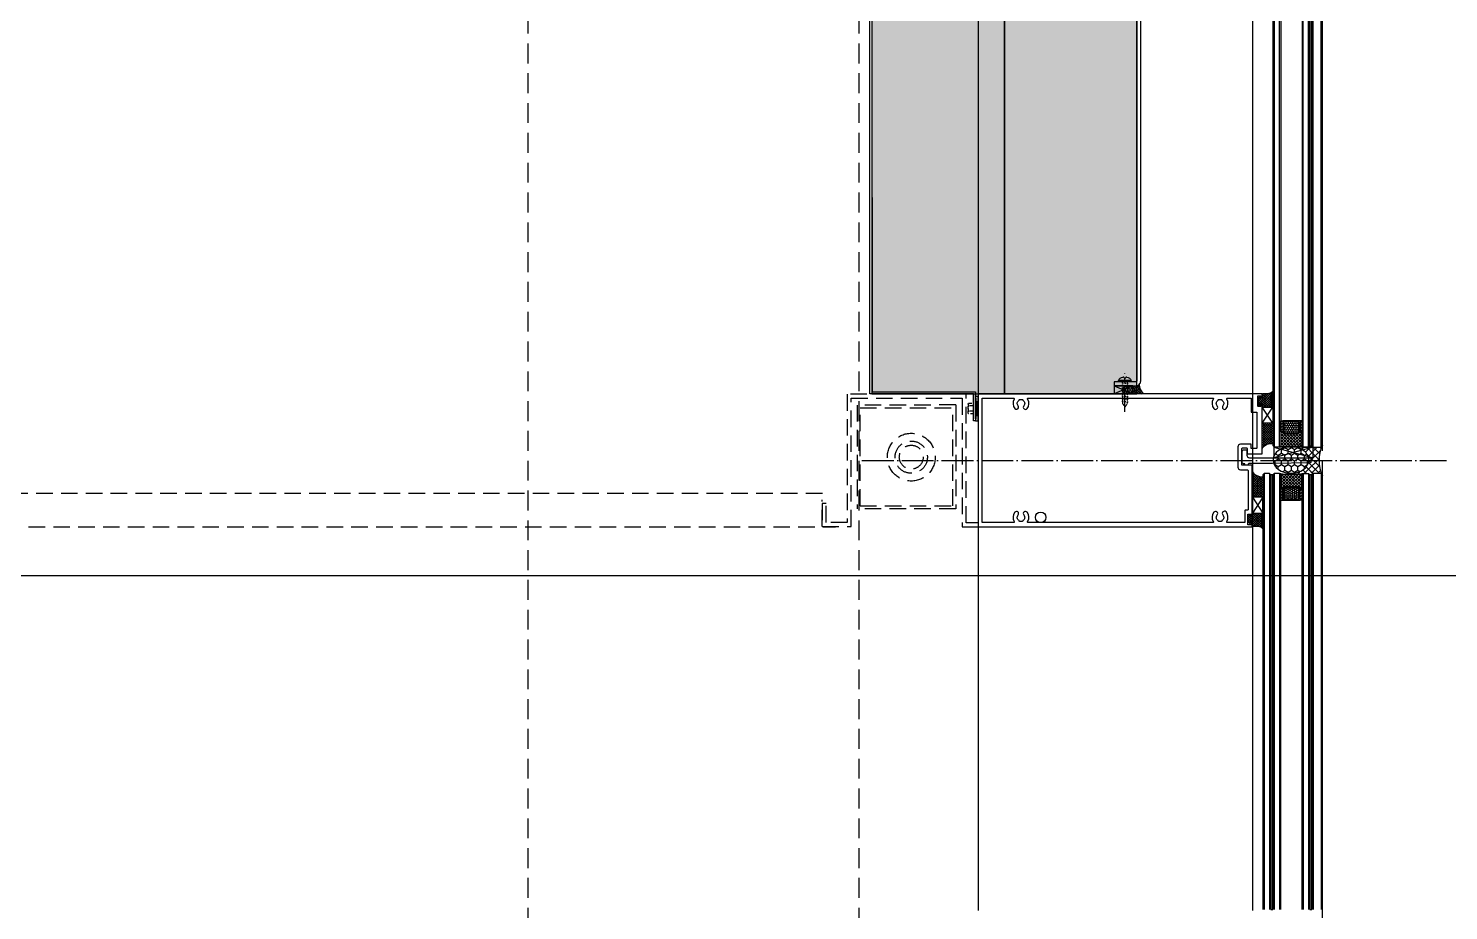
# Model space of a CAD drawing. Header units: millimetres. Extents: x -2069 to 10556, y -1036 to 8460.
# Drawn here: x 2146 to 3219, y -981 to -315 of the extents above; entities that cross this region are included whole.
import ezdxf

# ---------------------------------------------------------------- set-up
doc = ezdxf.new("R2010")
doc.units = ezdxf.units.MM
for name, pattern in [('ACAD_ISO04W100', [30, 24, -3, 0, -3]), ('CENTER2', [28.575000000000003, 19.05, -3.175, 3.175, -3.175]), ('HIDDEN', [0.375, 0.25, -0.125]), ('HIDDEN2', [0.1875, 0.125, -0.0625])]:
    doc.linetypes.add(name, pattern=pattern)
for name, color, linetype in [('CASTFIX', 1, 'Continuous'), ('F-Alum', 4, 'Continuous'), ('F-Bolt', 32, 'Continuous'), ('F-center', 6, 'ACAD_ISO04W100'), ('F-gasket', 8, 'Continuous'), ('F-Glass', 5, 'Continuous'), ('F-Misc', 1, 'Continuous'), ('F-seslants', 8, 'Continuous'), ('F-steel', 3, 'Continuous'), ('F_MISC', 8, 'Continuous'), ('GLAZING', 8, 'Continuous'), ('HIDDEN', 1, 'HIDDEN'), ('INSUL', 173, 'Continuous'), ('PJ', 4, 'Continuous'), ('POCHET', 8, 'Continuous'), ('TC', 4, 'Continuous')]:
    doc.layers.add(name, color=color, linetype=linetype)
pattern_1 = [(171.78891, (53.30000799999998, 199.0476189999999), (-673.201724156126, 100.0000024861342), [3.334188999999999, -696.8453999999997]), (146.908661, (56.22287299999997, 197.1428569999999), (-158.4004043832079, 100.0000013838884), [3.488732999999999, -729.1451199999997]), (132.32733, (58.39144999999997, 194.7619049999999), (-178.2004572863524, 199.9999991336095), [3.220505999999998, -673.0857999999996]), (114.796992, (59.71145299999998, 191.9047619999999), (-39.60010136608865, 99.9999994110662), [3.147327999999999, -327.3221199999999]), (91.6202240999999, (59.80573899999997, 188.5714289999999), (-19.80005000361191, 599.9999997105074), [3.334666999999999, -696.9452999999996]), (82.82482490000001, (50.09428599999998, 111.4285709999999), (138.6003494418545, 1099.999997034129), [77.75173799999993, -16250.11299999999]), (97.17517500000001, (69.70576499999997, 111.4285709999999), (-138.600352482837, 1099.999996651516), [77.751738, -16250.113]), (88.37977579999999, (59.99431099999997, 188.5714289999999), (19.80004305400806, 599.9999999021456), [3.334666999999998, -696.9452999999995]), (65.203007, (60.08859699999997, 191.9047619999999), (39.60010129581892, 99.9999995587229), [3.147327999999997, -327.3221199999998]), (47.67266909999999, (61.40860099999998, 194.7619049999999), (178.2004567313951, 199.9999997012695), [3.220505999999999, -673.0857999999997]), (33.0913383, (63.57717799999998, 197.1428569999999), (158.4004028750618, 100.0000036376687), [3.488732999999999, -729.1451199999997]), (8.211089519999998, (66.50004199999995, 199.0476189999999), (673.2017245654224, 99.99999981557862), [3.334188999999999, -696.8453999999998]), (87.16616460000002, (49.99999999999999, 109.52381), (19.8000417858467, 300.000000301778), [1.907093999999998, -398.5826499999995]), (103.9013849999999, (50.47142999999998, 107.6190479999999), (-79.2002026466053, 299.999999628344), [1.962233999999999, -410.1069899999998]), (111.603615, (51.22571699999999, 105.7142859999999), (-19.80005052895801, 99.99999996627339), [2.048674999999998, -105.5067399999999]), (122.761347, (52.45143499999998, 103.8095239999999), (-59.40015357165493, 99.99999895630111), [2.265060999999998, -473.3977299999996]), (138.290552, (54.05429599999998, 102.3809519999999), (-118.8003028617563, 100.0000020556397), [2.147087, -448.7410799999999]), (152.003514, (55.84572899999998, 101.4285709999999), (-178.2004575064848, 99.99999862560192), [2.028856999999999, -424.03119]), (166.477202, (57.82573399999997, 100.9523809999999), (-396.0010138359245, 100.0000032088845), [2.036461999999999, -425.6205499999999]), (167.070755, (59.90002499999999, 100.4761899999999), (-415.8010658158153, 99.99999981188661), [2.128248, -444.8038799999998]), (12.92924439999999, (59.90002499999999, 100.4761899999999), (415.8010659680222, 99.99999935621643), [2.128248, -444.8038799999998]), (13.52279750000001, (61.97431599999996, 100.9523809999999), (396.0010147085891, 99.99999975312375), [2.036461999999998, -425.6205499999996]), (27.99648529999999, (63.95432099999999, 101.4285709999999), (198.0005052749503, 100.0000036439554), [2.028856999999999, -424.0311899999999]), (41.70944699999998, (65.74575499999995, 102.3809519999999), (118.8003019456717, 100.0000029682972), [2.147086999999998, -448.7410799999995]), (57.2386522, (67.34861599999996, 103.8095239999999), (198.0005044485323, 300.0000016678517), [2.265060999999998, -473.3977299999996]), (68.396384, (68.57433299999997, 105.7142859999999), (19.80005041478077, 100.0000003570638), [2.048674999999998, -105.5067399999999]), (76.098615, (69.32862099999996, 107.6190479999999), (19.80005075413857, 99.99999951570953), [1.962233999999998, -410.1069899999995]), (92.83383529999995, (69.80005099999995, 109.52381), (-19.80005025124201, 299.9999998913793), [1.907093999999999, -398.5826499999998])]

# ---------------------------------------------------------------- blocks, each defined once
blk = doc.blocks.new('ding1')
at = {"layer": 'CASTFIX', "color": 8, "linetype": 'HIDDEN2'}
for p, q in [((1217.080535677697, -4182.623013990795), (1212.280535677697, -4183.266124916723)), ((1212.880535677697, -4181.857616678883), (1214.680535677697, -4178.922834070187)), ((1212.880535677697, -4197.922834070187), (1212.880535677697, -4181.857616678883)), ((1214.680535677697, -4178.922834070187), (1216.480535677697, -4181.33858421964)), ((1216.480535677697, -4197.922834070187), (1216.480535677697, -4181.33858421964)), ((1217.080535677697, -4184.623013990795), (1212.280535677697, -4185.266124916723)), ((1217.080535677697, -4186.623013990795), (1212.280535677697, -4187.266124916723)), ((1217.080535677697, -4188.623013990795), (1212.280535677697, -4189.266124916723)), ((1217.080535677697, -4190.623013990795), (1212.280535677697, -4191.266124916723)), ((1217.080535677697, -4192.623013990795), (1212.280535677697, -4193.266124916723)), ((1217.080535677697, -4194.623013990795), (1212.280535677697, -4195.266124916723)), ((1217.080535677697, -4196.623013990795), (1212.280535677697, -4197.266124916723))]:
    blk.add_line(p, q, dxfattribs=at)
at = {"layer": 'CASTFIX', "color": 9, "linetype": 'CENTER2'}
blk.add_line((1214.680535677697, -4175.415606518631), (1214.680535677697, -4204.300201433828), dxfattribs=at)
at = {"layer": 'CASTFIX'}
for p, q in [((1209.930535677697, -4197.922834070187), (1209.930535677697, -4199.172834070187)), ((1219.430535677697, -4197.922834070187), (1209.930535677697, -4197.922834070187)), ((1219.430535677697, -4199.172834070187), (1209.930535677697, -4199.172834070187)), ((1213.980558336815, -4201.472834070186), (1213.180535677697, -4201.472834070186)), ((1214.18056401238, -4200.722834070186), (1213.980558336815, -4201.472834070186)), ((1215.180564012408, -4200.722834070186), (1214.18056401238, -4200.722834070186)), ((1215.180564012408, -4200.722834070186), (1215.380558336844, -4201.472834070186)), ((1216.180535677697, -4201.472834070186), (1215.380558336844, -4201.472834070186)), ((1219.430535677697, -4197.922834070187), (1219.430535677697, -4199.172834070187))]:
    blk.add_line(p, q, dxfattribs=at)
for centre, radius, start, end in [((1213.340443233555, -4197.800682089081), 3.675631999908295, 201.9199292038799, 267.5065728459988), ((1216.020628121838, -4197.800682089082), 3.675631999908523, 272.4934271540012, 338.080070796125)]:
    blk.add_arc(centre, radius, start, end, dxfattribs=at)
blk = doc.blocks.new('*U15')
at = {"layer": 'INSUL', "lineweight": 0}
h = blk.add_hatch(dxfattribs=at)
h.set_pattern_fill('岩棉', color=256, scale=99.99999999999997, style=0, pattern_type=2)
h.set_pattern_definition(pattern_1)
h.paths.add_polyline_path([(0, 0), (1373.896708839578, 0), (1373.896708839578, 99.99999999999997), (0, 99.99999999999997)])
at = {"layer": 'INSUL'}
blk.add_lwpolyline([(0, 0), (1373.896708839578, 0), (1373.896708839578, 99.99999999999997), (0, 99.99999999999997)], close=True, dxfattribs=at)
blk = doc.blocks.new('*U30')
at = {"linetype": 'Continuous'}
blk.add_hatch(color=4, dxfattribs=at).paths.add_polyline_path([(0.2230624387959921, 17.52000000138151), (1027.232556443354, 17.52000012312738), (1027.232556443354, 16.00000012312579), (0.2230624387959637, 16.00000000137992)])
at = {"layer": 'TC'}
h = blk.add_hatch(dxfattribs=at)
h.set_pattern_fill('ANSI37', color=256, scale=0.5, style=0)
h.set_pattern_definition([(45, (0, 4.000000008940781), (-1.122532015133644, 1.122532015133644), []), (135, (0, 4.000000008940781), (-1.122532015133644, -1.122532015133644), [])])
edge = h.paths.add_edge_path()
edge.add_line((9.223057821582643, 4.000000003515872), (9.223057821582643, -2.999999998384396))
edge.add_line((9.223057821582643, -2.999999998384396), (10.72305782158264, -4.499999998384396))
edge.add_line((10.72305782158264, -4.499999998384396), (10.72305782158264, -5.999999995153189))
edge.add_line((10.72305782158264, -5.999999995153189), (0.2230624387957505, -5.999999995153189))
edge.add_line((0.2230624387957505, -5.999999995153189), (-0.7769375612042495, -6.999999995153189))
edge.add_arc((-52.51620980734808, 2.000000003114163), 52.51620980734808, 350.1321876643763, 369.8678123356237)
edge.add_line((-0.7769375612042495, 11.00000000138152), (0.2230624387957505, 10.00000000138152))
edge.add_line((0.2230624387957505, 10.00000000138152), (10.72305782158264, 10.00000000138152))
edge.add_line((10.72305782158264, 10.00000000138152), (10.72305782158264, 8.500000004612723))
edge.add_line((10.72305782158264, 8.500000004612723), (9.223057821582643, 7.000000004612723))
edge.add_line((9.223057821582643, 7.000000004612723), (9.223057821582643, 4.000000003515872))
h = blk.add_hatch(dxfattribs=at)
h.set_pattern_fill('HONEY', color=256, scale=0.3, style=0)
h.set_pattern_definition([(0, (0, 4.000000008940781), (1.42875, 0.8248889999999999), [0.9524999999999999, -1.905]), (120, (0, 4.000000008940781), (-1.428749829302342, 0.8248892956570172), [0.9524999999999985, -1.904999999999997]), (59.99999999999999, (0, 4.000000008940781), (1.706976584081587e-07, 1.649778295657017), [-1.905, 0.9524999999999999])])
h.paths.add_polyline_path([(10.02305782158533, 6.668629163378903), (11.05442867148713, 7.70000001328048), (18.42305782158701, 7.70000001328048), (18.42305782158701, -3.699999998396038), (11.05442867148713, -3.699999998396038), (10.02305782158533, -2.66862914849446)])
h = blk.add_hatch(dxfattribs=at)
h.set_pattern_fill('ANSI31', color=256, scale=0.5, style=0)
h.set_pattern_definition([(45, (0, 4.000000008940781), (-1.122532015133644, 1.122532015133644), [])])
h.paths.add_polyline_path([(19.22305782158264, 8.500000001381515), (10.72305782158264, 8.500000013268838), (10.72305782158264, 10.00000001650005), (19.22305782158264, 10.00000000461272)])
h = blk.add_hatch(dxfattribs=at)
h.set_pattern_fill('ANSI31', color=256, scale=0.5, style=0)
h.set_pattern_definition([(45, (0, 4.000000006228326), (-1.122532015133644, 1.122532015133644), [])])
h.paths.add_polyline_path([(19.22305782158264, 8.500000010037631), (10.72305782158264, 8.500000021924954), (10.72305782158264, 10.00000002515616), (19.22305782158264, 10.00000001326884)])
h = blk.add_hatch(dxfattribs=at)
h.set_pattern_fill('ANSI31', color=256, scale=0.5, style=0)
h.set_pattern_definition([(45, (0, -2.712454261200037e-09), (-1.122532015133644, 1.122532015133644), [])])
h.paths.add_polyline_path([(19.22305782158264, -4.499999995153189), (10.72305782158264, -4.500000007040512), (10.72305782158264, -6.000000010271719), (19.22305782158264, -5.999999998384396)])
at = {"color": 4, "linetype": 'Continuous'}
blk.add_lwpolyline([(0.2230624387959921, 17.52000000138151), (1027.232556443354, 17.52000012312738), (1027.232556443354, 16.00000012312579), (0.2230624387959637, 16.00000000137992)], close=True, dxfattribs=at)
at = {"layer": 'F-Glass'}
for points in [[(1027.232556443354, 17.52000012312579), (0.2230624387959885, 17.52000000138151), (-0.7769375612040115, 18.52000000138151), (-0.7769375612040115, 24.52000000138151), (0.2230624387959885, 25.52000000138151), (1027.232556443354, 25.5200001231258)], [(1027.232556443354, 10.00000013178191), (0.2230624387957505, 10.00000001003763), (-0.7769375612042495, 11.00000001003763), (-0.7769375612042495, 15.00000000138152), (0.2230624387957505, 16.00000000138152), (1027.232556443354, 16.00000012312579)], [(1027.232556443354, -5.999999873405726), (0.2230624387957505, -5.999999995153189), (-0.7769375612042495, -6.999999995153189), (-0.7769375612042495, -10.82826643955912), (0.2230624387957505, -11.82826643955912), (1027.232556443354, -11.82826631781166)]]:
    blk.add_lwpolyline(points, dxfattribs=at)
at = {"layer": 'PJ'}
blk.add_lwpolyline([(9.223057821582643, 4.000000003515872), (9.223057821582643, -2.999999998384396), (10.72305782158264, -4.499999998384396), (10.72305782158264, -5.999999995153189), (0.2230624387957505, -5.999999995153189), (-0.7769375612042495, -6.999999995153189, 0.08632639570597916), (-0.7769375612042495, 11.00000000138152), (0.2230624387957505, 10.00000000138152), (10.72305782158264, 10.00000000138152), (10.72305782158264, 8.500000004612723), (9.223057821582643, 7.000000004612723)], format="xyb", close=True, dxfattribs=at)
at = {"layer": 'PJ', "ltscale": 3}
for points in [[(9.223057821582643, 7.000000013268838), (10.72305782158264, 8.500000013268838), (19.22305782158264, 8.500000013268838), (19.22305782158264, -4.499999998384396), (10.72305782158264, -4.499999998384396), (9.223057821582643, -2.999999998384396)], [(10.02305782158533, 6.668629163378903), (11.05442867148713, 7.70000001328048), (18.42305782158701, 7.70000001328048), (18.42305782158701, -3.699999998396038), (11.05442867148713, -3.699999998396038), (10.02305782158533, -2.66862914849446)]]:
    blk.add_lwpolyline(points, close=True, dxfattribs=at)
at = {"layer": 'PJ'}
for points in [[(19.22305782158264, 8.500000001381515), (10.72305782158264, 8.500000013268838), (10.72305782158264, 10.00000001650005), (19.22305782158264, 10.00000000461272)], [(19.22305782158264, 8.500000010037631), (10.72305782158264, 8.500000021924954), (10.72305782158264, 10.00000002515616), (19.22305782158264, 10.00000001326884)], [(19.22305782158264, -4.499999995153189), (10.72305782158264, -4.500000007040512), (10.72305782158264, -6.000000010271719), (19.22305782158264, -5.999999998384396)]]:
    blk.add_lwpolyline(points, close=True, dxfattribs=at)
at = {"layer": 'TC', "color": 9, "linetype": 'Continuous'}
for p, q in [((-0.7769375612040115, 24.52000000138151), (1027.232556443354, 24.5200001231258)), ((-0.7769375612040115, 18.52000000138151), (1027.232556443354, 18.52000012312579)), ((-0.7769375612042495, 15.00000000138152), (1027.232556443354, 15.00000012312579)), ((-0.7769375612042495, 11.00000001003763), (1027.232556443354, 11.00000013178191)), ((-0.7769375612042495, -6.999999995153189), (1027.232556443354, -6.999999873405726)), ((-0.7769375612042495, -10.82826643955912), (1027.232556443354, -10.82826631781166))]:
    blk.add_line(p, q, dxfattribs=at)
blk = doc.blocks.new('*U31')
at = {"linetype": 'Continuous'}
for points in [[(-43.56000000512402, 1.000000006141974), (-43.55999988738949, 329.0106416829951), (-45.0799998873895, 329.0106416824473), (-45.08000000512402, 1.00000000559433)], [(-14.04000000000174, 1.000000001268106), (-14.03999988226722, 329.0106416781213), (-15.55999988226722, 329.0106416781212), (-15.56000000000174, 1.000000001268219)]]:
    blk.add_hatch(color=4, dxfattribs=at).paths.add_polyline_path(points)
at = {"layer": 'TC'}
h = blk.add_hatch(dxfattribs=at)
h.set_pattern_fill('ANSI37', color=256, scale=0.5, style=0)
h.set_pattern_definition([(45, (41567.46289831595, 2291.421798884622), (-1.122532015133644, 1.122532015133644), []), (135, (41567.46289831595, 2291.421798884622), (-1.122532015133644, -1.122532015133644), [])])
edge = h.paths.add_edge_path()
edge.add_line((-31.560000006521, 9.999995389649438), (-34.56000000835455, 9.999995389649438))
edge.add_line((-34.56000000835455, 9.999995389649438), (-36.06000000835455, 11.49999538964944))
edge.add_line((-36.06000000835455, 11.49999538964944), (-37.56000000512402, 11.49999538964944))
edge.add_line((-37.56000000512402, 11.49999538964944), (-37.56000000512402, 1.000000006862546))
edge.add_line((-37.56000000512402, 1.000000006862546), (-38.56000000512402, 6.862546086949806e-09))
edge.add_arc((-29.56000002297012, -51.73927224170339), 52.5162098069729, 80.13218764653152, 99.86781231785102, ccw=False)
edge.add_line((-20.56000000865286, 1.267761007284207e-09), (-21.56000000865286, 1.000000001267761))
edge.add_line((-21.56000000865286, 1.000000001267761), (-21.56000000865286, 11.49999538405465))
edge.add_line((-21.56000000865286, 11.49999538405465), (-23.06000000542234, 11.49999538405465))
edge.add_line((-23.06000000542234, 11.49999538405465), (-24.56000000542234, 9.999995384054653))
edge.add_line((-24.56000000542234, 9.999995384054653), (-31.560000006521, 9.999995389649438))
h = blk.add_hatch(dxfattribs=at)
h.set_pattern_fill('ANSI31', color=256, scale=0.5, style=0)
h.set_pattern_definition([(45, (41567.46289831595, 2291.421798873034), (-1.122532015133644, 1.122532015133644), [])])
h.paths.add_polyline_path([(-36.06000000512402, 19.99999538964944), (-36.06000001701294, 11.49999538964944), (-37.56000002024346, 11.49999538964944), (-37.56000000835455, 19.99999538964944)])
h = blk.add_hatch(dxfattribs=at)
h.set_pattern_fill('HONEY', color=256, scale=0.3, style=0)
h.set_pattern_definition([(0, (41567.46289831595, 2291.421798884622), (1.42875, 0.8248889999999999), [0.9524999999999999, -1.905]), (120, (41567.46289831595, 2291.421798884622), (-1.428749829302342, 0.8248892956570172), [0.9524999999999979, -1.904999999999996]), (59.99999999999999, (41567.46289831595, 2291.421798884622), (1.706976584081587e-07, 1.649778295657017), [-1.905, 0.9524999999999999])])
h.paths.add_polyline_path([(-24.89137084665388, 10.79999538405756), (-23.8599999967523, 11.83136623395914), (-23.8599999967523, 19.19999538405902), (-35.26000000836619, 19.1999953896538), (-35.26000000836619, 11.83136623955393), (-34.22862915846461, 10.79999538965235)])
h = blk.add_hatch(dxfattribs=at)
h.set_pattern_fill('ANSI31', color=256, scale=0.5, style=0)
h.set_pattern_definition([(45, (41571.46289831595, 2291.421798879027), (-1.122532015133644, 1.122532015133644), [])])
h.paths.add_polyline_path([(-23.06000000865286, 19.99999538405465), (-23.05999999676395, 11.49999538405465), (-21.55999999353342, 11.49999538405465), (-21.56000000542234, 19.99999538405465)])
h = blk.add_hatch(dxfattribs=at)
h.set_pattern_fill('ANSI31', color=256, scale=0.5, style=0)
h.set_pattern_definition([(45, (41571.46289831595, 2291.421798876314), (-1.122532015133644, 1.122532015133644), [])])
h.paths.add_polyline_path([(-23.05999999999447, 19.99999538405465), (-23.05999998811283, 11.49999538405465), (-21.55999998488231, 11.49999538405465), (-21.55999999676395, 19.99999538405465)])
at = {"color": 4, "linetype": 'Continuous'}
for points in [[(-43.56000000512402, 1.000000006141974), (-43.55999988738949, 329.0106416829951), (-45.0799998873895, 329.0106416824473), (-45.08000000512402, 1.00000000559433)], [(-14.04000000000174, 1.000000001268106), (-14.03999988226722, 329.0106416781213), (-15.55999988226722, 329.0106416781212), (-15.56000000000174, 1.000000001268219)]]:
    blk.add_lwpolyline(points, close=True, dxfattribs=at)
at = {"layer": 'F-Glass'}
for points in [[(-53.0799998873895, 329.0106416824475), (-53.08000000512402, 1.00000000559433), (-52.08000000512402, 5.594330332314712e-09), (-46.08000000512402, 5.594330332314712e-09), (-45.08000000512402, 1.00000000559433), (-45.0799998873895, 329.0106416824477)], [(-37.55999988738949, 329.010641683716), (-37.56000000512402, 1.00000000686255), (-38.56000000512402, 6.862549639663484e-09), (-42.56000000512402, 6.141974040474452e-09), (-43.56000000512402, 1.000000006141974), (-43.55999988738949, 329.0106416829954)], [(-21.55999988226722, 329.0106416781212), (-21.55999999999447, 1.000000001267765), (-20.55999999999447, 1.267764559997886e-09), (-16.55999999999447, 1.267764559997886e-09), (-15.55999999999447, 1.000000001267765), (-15.55999988226722, 329.0106416781212)], [(-14.03999988226722, 329.0106416781213), (-14.04000000000174, 1.000000001268106), (-13.04000000000174, 1.268105620511051e-09), (-9.040000000001742, 1.988681219700084e-09), (-8.040000000001742, 1.000000001988681), (-8.03999988226722, 329.0106416788421)]]:
    blk.add_lwpolyline(points, dxfattribs=at)
at = {"layer": 'PJ'}
blk.add_lwpolyline([(-31.560000006521, 9.999995389649438), (-34.56000000835455, 9.999995389649438), (-36.06000000835455, 11.49999538964944), (-37.56000000512402, 11.49999538964944), (-37.56000000512402, 1.000000006862546), (-38.56000000512402, 6.862546086949806e-09, -0.08632639570629586), (-20.56000000865286, 1.267761007284207e-09), (-21.56000000865286, 1.000000001267761), (-21.56000000865286, 11.49999538405465), (-23.06000000542234, 11.49999538405465), (-24.56000000542234, 9.999995384054653)], format="xyb", close=True, dxfattribs=at)
for points in [[(-36.06000000512402, 19.99999538964944), (-36.06000001701294, 11.49999538964944), (-37.56000002024346, 11.49999538964944), (-37.56000000835455, 19.99999538964944)], [(-23.06000000865286, 19.99999538405465), (-23.05999999676395, 11.49999538405465), (-21.55999999353342, 11.49999538405465), (-21.56000000542234, 19.99999538405465)], [(-23.05999999999447, 19.99999538405465), (-23.05999998811283, 11.49999538405465), (-21.55999998488231, 11.49999538405465), (-21.55999999676395, 19.99999538405465)]]:
    blk.add_lwpolyline(points, close=True, dxfattribs=at)
at = {"layer": 'PJ', "ltscale": 3}
for points in [[(-24.55999999676395, 9.999995384054653), (-23.05999999676395, 11.49999538405465), (-23.05999999676395, 19.99999538405465), (-36.06000000835455, 19.99999538964944), (-36.06000000835455, 11.49999538964944), (-34.56000000835455, 9.999995389649438)], [(-24.89137084665388, 10.79999538405756), (-23.8599999967523, 11.83136623395914), (-23.8599999967523, 19.19999538405902), (-35.26000000836619, 19.1999953896538), (-35.26000000836619, 11.83136623955393), (-34.22862915846461, 10.79999538965235)]]:
    blk.add_lwpolyline(points, close=True, dxfattribs=at)
at = {"layer": 'TC', "color": 9, "linetype": 'Continuous'}
for p, q in [((-52.08000000512402, 5.594330332314712e-09), (-52.0799998873895, 329.0106416824475)), ((-46.08000000512402, 5.594330332314712e-09), (-46.0799998873895, 329.0106416824477)), ((-42.56000000512402, 6.141974040474452e-09), (-42.55999988738949, 329.0106416829954)), ((-38.56000000512402, 6.862549639663484e-09), (-38.55999988738949, 329.010641683716)), ((-20.55999999999447, 1.267764559997886e-09), (-20.55999988226722, 329.0106416781212)), ((-16.55999999999447, 1.267764559997886e-09), (-16.55999988226722, 329.0106416781212)), ((-13.04000000000174, 1.268105620511051e-09), (-13.03999988226722, 329.0106416781213)), ((-9.040000000001742, 1.988681219700084e-09), (-9.03999988226722, 329.0106416788421))]:
    blk.add_line(p, q, dxfattribs=at)
blk = doc.blocks.new('A$C57E61DF8')
at = {"layer": 'GLAZING'}
h = blk.add_hatch(dxfattribs=at)
h.set_pattern_fill('ANSI37', color=256, scale=10)
h.set_pattern_definition([(45, (33510.59369597723, 50850.56907076713), (-0.8838834764831844, 0.8838834764831844), []), (135, (33510.59369597723, 50850.56907076713), (-0.8838834764831844, -0.8838834764831843), [])])
h.paths.add_polyline_path([(0, -11.16902688858681), (-0.2901045945036458, -10.95144844270544), (-0.652735337644117, -10.1536608078095), (-0.9428399321477627, -10.0086085105504), (-1.305470675288234, -10.1536608078095), (-1.59557526979188, -10.95144844270544), (-1.958206012932351, -11.16902688858681), (-2.320836756065546, -10.95144844270544), (-2.610941350576468, -10.1536608078095), (-2.973572093709663, -10.0086085105504), (-3.336202836850134, -10.1536608078095), (-3.62630743135378, -10.95144844270544), (-3.988938174494251, -11.16902688858681), (-4.279042768997897, -10.95144844270544), (-5.004304255271563, -10.0086085105504), (-5.511987295663857, -10.66134384819452), (-6.164722633307974, -11.16902688858681), (-6.599879525070719, -11.16902688858681), (-6.889984119574365, -11.02397459133499), (-6.962510268203914, -10.80639614545362), (-6.309774930559797, -10.08113465917995), (-5.65703959291568, -8.703137835262169), (-5.584513444286131, -8.195454794869875), (-5.439461147034308, -3.481255134109233), (-5.149356552523386, -3.191150539598311), (-2.103258310184174, -3.191150539598311), (-2.103258310184174, -1.958206012939627), (-2.175784458813723, -1.740627567058254), (-3.191150539591035, -1.595575269799156), (-3.263676688220585, -1.377996823917783), (-3.191150539591035, -1.160418378036411), (-1.958206012932351, 0), (0, 0), (2.0307321615619, 0), (3.263676688227861, -1.160418378036411), (3.336202836850134, -1.377996823917783), (3.191150539598311, -1.595575269799156), (2.248310607443273, -1.740627567058254), (2.10325831019145, -1.958206012939627), (2.10325831019145, -3.191150539598311), (4.424095066256996, -3.191150539598311), (4.714199660767918, -3.481255134109233), (4.714199660767918, -10.0086085105504), (4.351568917634722, -10.95144844270544), (3.988938174494251, -11.16902688858681), (4.061464323123801, -11.16902688858681), (3.698833579990605, -10.95144844270544), (3.336202836850134, -10.1536608078095), (3.046098242346488, -10.0086085105504), (2.683467499206017, -10.1536608078095), (2.393362904702371, -10.95144844270544), (2.0307321615619, -11.16902688858681), (1.668101418428705, -10.95144844270544), (1.377996823917783, -10.1536608078095), (1.015366080784588, -10.0086085105504), (0.652735337644117, -10.1536608078095), (0.3626307431404712, -10.95144844270544)])
at = {"layer": 'GLAZING', "flags": 128}
blk.add_lwpolyline([(0, -11.16902688858681), (-0.2901045945036458, -10.95144844270544), (-0.652735337644117, -10.1536608078095), (-0.9428399321477627, -10.0086085105504), (-1.305470675288234, -10.1536608078095), (-1.59557526979188, -10.95144844270544), (-1.958206012932351, -11.16902688858681), (-2.320836756065546, -10.95144844270544), (-2.610941350576468, -10.1536608078095), (-2.973572093709663, -10.0086085105504), (-3.336202836850134, -10.1536608078095), (-3.62630743135378, -10.95144844270544), (-3.988938174494251, -11.16902688858681), (-4.279042768997897, -10.95144844270544), (-5.004304255271563, -10.0086085105504), (-5.511987295663857, -10.66134384819452), (-6.164722633307974, -11.16902688858681), (-6.599879525070719, -11.16902688858681), (-6.889984119574365, -11.02397459133499), (-6.962510268203914, -10.80639614545362), (-6.309774930559797, -10.08113465917995), (-5.65703959291568, -8.703137835262169), (-5.584513444286131, -8.195454794869875), (-5.439461147034308, -3.481255134109233), (-5.149356552523386, -3.191150539598311), (-2.103258310184174, -3.191150539598311), (-2.103258310184174, -1.958206012939627), (-2.175784458813723, -1.740627567058254), (-3.191150539591035, -1.595575269799156), (-3.263676688220585, -1.377996823917783), (-3.191150539591035, -1.160418378036411), (-1.958206012932351, 0), (0, 0), (2.0307321615619, 0), (3.263676688227861, -1.160418378036411), (3.336202836850134, -1.377996823917783), (3.191150539598311, -1.595575269799156), (2.248310607443273, -1.740627567058254), (2.10325831019145, -1.958206012939627), (2.10325831019145, -3.191150539598311), (4.424095066256996, -3.191150539598311), (4.714199660767918, -3.481255134109233), (4.714199660767918, -10.0086085105504), (4.351568917634722, -10.95144844270544), (3.988938174494251, -11.16902688858681), (4.061464323123801, -11.16902688858681), (3.698833579990605, -10.95144844270544), (3.336202836850134, -10.1536608078095), (3.046098242346488, -10.0086085105504), (2.683467499206017, -10.1536608078095), (2.393362904702371, -10.95144844270544), (2.0307321615619, -11.16902688858681), (1.668101418428705, -10.95144844270544), (1.377996823917783, -10.1536608078095), (1.015366080784588, -10.0086085105504), (0.652735337644117, -10.1536608078095), (0.3626307431404712, -10.95144844270544)], close=True, dxfattribs=at)
blk = doc.blocks.new('*U14')
at = {"layer": 'F-Misc'}
blk.add_lwpolyline([(0, -11.95076486056518), (0, 0), (-7.999999999992681, 0), (-7.999999999992681, -11.95076486056518)], close=True, dxfattribs=at)
for points in [[(0, -11.95076486056518), (-7.999999999992681, 0)], [(-7.999999999992681, -11.95076486056518), (0, 0)]]:
    blk.add_lwpolyline(points, dxfattribs=at)
blk = doc.blocks.new('A$C28B41ED6')
at = {"layer": 'F-seslants'}
h = blk.add_hatch(dxfattribs=at)
h.set_pattern_fill('ANSI37', color=256, scale=9.999999999999998, angle=-90.0000000000051)
h.set_pattern_definition([(314.9999999999949, (51072.71738539773, -33355.11153736676), (0.883883476483263, 0.8838834764831061), []), (44.9999999999949, (51072.71738539773, -33355.11153736676), (-0.8838834764831055, 0.8838834764832629), [])])
edge = h.paths.add_edge_path()
edge.add_ellipse((221.2668661791686, 4.794258244291996), major_axis=(0.4232831623528867, -8.135796997208633), ratio=0.9999999999998387, start_angle=168.6153389297393, end_angle=234.0272948202823)
edge.add_line((214.4339543361566, 9.230661873472854), (214.4339543361493, 28.16623087317566))
edge.add_line((214.4339543361421, 28.16623087317566), (222.4578763489699, 28.16623087317566))
edge.add_line((222.4578763489772, 28.16623087317566), (222.4578763489844, 12.85352968721418))
h = blk.add_hatch(dxfattribs=at)
h.set_pattern_fill('ANSI37', color=256, scale=1.118318743460931, angle=-89.99999999953363, style=0)
h.set_pattern_definition([(315.0000000004664, (-4725.07079805313, 9118.916993712483), (2.510697185297411, 2.510697185338283), []), (45.00000000046636, (-4725.07079805313, 9118.916993712483), (-2.510697185338283, 2.510697185297411), [])])
edge = h.paths.add_edge_path()
edge.add_ellipse((236.1207801281998, 0.3154418454505503), major_axis=(13.41982492153117, 0), ratio=0.7499999999999999, start_angle=315.3034736684692, end_angle=392.4129026684018)
edge.add_line((247.4498934743315, 5.710381751559908), (255.3330725455016, 9.849744046427077))
edge.add_line((255.3330725455016, 9.849744046427077), (255.3330725455016, -9.761876856864546))
edge.add_line((255.3330725455016, -9.761876856849995), (255.253742550296, -9.761876856849995))
edge.add_line((255.253742550296, -9.761876856849995), (245.6601568884216, -6.763699731876841))
edge = h.paths.add_edge_path()
edge.add_line((255.3330725455016, 9.999999964726157), (257.7536761983429, 9.999999964726157))
edge.add_line((257.7536761983356, 9.999999964726157), (260.0398828841862, 11.49999996472616))
edge.add_arc((283.2513498914195, 2.87545844912529e-08), 25.90409618487281, 153.6441253908511, 206.3558748382135)
edge.add_arc((255.4859296690702, -15.06547123385826), 5.78369046748503, 38.05880553306135, 66.49013317106629)
edge.add_line((257.7930842169735, -9.761876856849995), (255.3330725455016, -9.761876856849995))
edge.add_line((255.3330725455016, -9.761876856849995), (255.3330725455016, 9.999999964726157))
edge = h.paths.add_edge_path()
edge.add_ellipse((236.1207801281998, 0.3154418454505503), major_axis=(13.41982492153117, 0), ratio=0.7499999999999999, start_angle=32.41290266840188, end_angle=51.05755873100412)
edge.add_line((244.555668309913, 10), (255.3330725453779, 10))
edge.add_line((255.3330725453707, 10), (247.4498934742878, 5.710381751559908))
edge = h.paths.add_edge_path()
edge.add_ellipse((236.1207801281998, 0.3154418454505503), major_axis=(13.41982492153117, 0), ratio=0.7499999999999999, start_angle=273.9974839737967, end_angle=315.3034736684692)
edge.add_line((245.6601568885526, -6.763699731876841), (255.4048878179165, -9.761876856849995))
edge.add_line((255.4048878179165, -9.761876856849995), (237.0563119236249, -9.724940152547788))
at = {"layer": 'F-seslants', "linetype": 'Continuous'}
h = blk.add_hatch(dxfattribs=at)
h.set_pattern_fill('HONEY', color=8, scale=0.894654994768745, angle=89.99999999999999, style=0)
h.set_pattern_definition([(90, (-4759.313004144657, 9206.512124962872), (-2.459970213265983, 4.260794412586149), [2.840529608390765, -5.68105921678153]), (210, (-4759.313004144657, 9206.512124962872), (-2.45997109496941, -4.260793903534439), [2.840529608390766, -5.681059216781532]), (150, (-4759.313004144657, 9206.512124962872), (-4.91994130823539, 5.090517103609903e-07), [-5.681059216781532, 2.840529608390766])])
edge = h.paths.add_edge_path()
edge.add_ellipse((236.1207801281998, 0.3154418454505503), major_axis=(13.41982492153117, 0), ratio=0.75, start_angle=0, end_angle=360, ccw=False)
at = {"layer": 'F-seslants'}
h = blk.add_hatch(dxfattribs=at)
h.set_pattern_fill('ANSI37', color=256, scale=9.999999999999998, angle=-90.0000000000051)
h.set_pattern_definition([(314.9999999999949, (51065.25648017623, -33422.38884636501), (0.883883476483263, 0.8838834764831061), []), (44.9999999999949, (51065.25648017623, -33422.38884636501), (-0.8838834764831055, 0.8838834764832629), [])])
edge = h.paths.add_edge_path()
edge.add_ellipse((213.8059609576812, -4.399384013318922), major_axis=(0.4232831623528867, 8.135796997208633), ratio=0.9999999999998387, start_angle=125.9727051797177, end_angle=191.3846610702607, ccw=False)
edge.add_line((206.973049114662, -8.83578764248523), (206.9730491146547, -27.77135664218804))
edge.add_line((206.9730491146547, -27.77135664220259), (214.9969711274898, -27.77135664220259))
edge.add_line((214.9969711274898, -27.77135664220259), (214.9969711274971, -12.45865545622655))
at = {"layer": 'F-Alum', "ltscale": 250}
for points in [[(210.9982442299515, 48.70376372942701), (213.4852126371188, 48.70376372942701), (213.4852126371115, 47.69030432475847, 0.4698504331458523), (213.9025481816716, 47.45103024126729, 0.3384584771555831), (214.4799999999886, 48.51968671852956), (214.4799999999814, 50.19594477373175), (0, 50.19594477373175), (0, -47.54191362787969), (0, -50.02888203503971), (206.9599999948769, -50.02888203503971), (206.9599999948769, -48.03930730930006, 0.2538275694296795), (206.3793553946452, -47.28253813649644, 0.5536395576060519), (205.9652126320143, -47.60505094155087), (205.9652126320143, -48.53670099074952), (203.478244224847, -48.53670099074952), (203.478244224847, -40.57840208782), (205.9652126320143, -40.57840208782), (205.9652126320143, -41.57318945074803, 0.4698504330743633), (206.3825481765671, -41.81246353416645, 0.3384584771551929), (206.9599999948841, -40.74380705697695), (206.9599999948769, -3.522572821035283), (199.0607958755572, -3.522572821035283), (199.0607958755572, 8.909662896214286, -0.4142135623730951), (199.5607958755572, 9.409662896214286), (202.5399453270293, 9.409662896214286, -0.4142135623734031), (203.0399453270293, 8.909662896214286), (203.039945327022, 5.433119763329159, 0.4142135623734031), (203.539945327022, 4.933119763329159), (214.4799999999814, 4.933119763329159), (214.4799999999814, 41.22418646613369, 0.2528969012330521), (213.9025481817662, 41.97952627282939, 0.5793619336971848), (213.4852126371261, 41.63345360278618), (213.4852126371188, 40.74546482649748), (211.4982442299515, 40.74546482649748, -0.4142135623732381), (210.9982442299515, 41.24546482649748)], [(33.23048197037861, 46.0000024602632, -0.4906913163636282), (33.71445261932968, 45.37441420069081, -0.4578921812555443), (34.36230015219189, 41.18469222792191, 1), (36.7986637885333, 39.11005196235783, 0.3297233785950573), (37.28638393245637, 46.23076945127104, -0.5924527143345938), (37.70770909059502, 47.00000003389141), (177.0884298482633, 47.00000044793705, -0.592452721609697), (177.5097550171558, 46.23076986536034, 0.3297233785906297), (177.997475161028, 39.11005237651989, 1), (180.433838797413, 41.18469264209853, -0.4578921812552433), (181.0816863302534, 45.37441461480921, -0.4906913163825761), (181.5656569792191, 46.00000287441071), (183.5656569792045, 46.00000287441071, -0.4906913163799669), (184.0496276281774, 45.37441461480921, -0.4578921812555165), (184.6974751610396, 41.18469264206942, 1), (187.1338387973956, 39.11005237651989, 0.3297233785833296), (187.6215589414132, 46.23076986521482, -0.5924527179565829), (188.0428841049361, 47.00000044779154), (206.1150391259798, 47.00000044779154), (206.1150391259871, 36.49998733060784), (210.3746272334247, 36.49998733060784), (210.374627233432, 9.401009049790446, -0.4142135623736986), (209.8746272334247, 8.901009049790446), (206.1046105597197, 8.901009049790446), (206.1046105597197, 12.20394176708942), (198.0546103406668, 12.20394176707487, 0.4142135623729712), (196.0546103406668, 10.20394176707487), (196.0546103406668, -5.011611562513281, 0.4142135631264707), (198.0546103458182, -7.011611562513281), (203.2955252383181, -7.011611548863584, -0.414213522190771), (203.7955252395986, -7.511611478985287), (203.7955293610066, -36.99998680638964, -0.4142136033046728), (203.2955293610212, -37.49998687626794), (201.7955326954907, -37.49998687626794, 0.4393630772591238), (201.3546274791079, -37.99998687626794), (201.3546274791006, -46.99999941367423), (188.0428841823159, -46.99999942063005, -0.5924527110404191), (187.621559012252, -46.23076884725015, 0.3137978522647686), (187.1338387973519, -38.74701449333224, 0.9249499675868071), (184.688924862945, -41.17469829559559, -0.4593134454844459), (184.0496276281629, -45.37441370770102, -0.4906913163813946), (183.5656569792045, -46.00000196730252), (181.5656569792191, -46.00000196730252, -0.4906913163783282), (181.0816863302534, -45.37441370770102, -0.4578921812493494), (180.4338387974276, -41.18469173496123, 1), (177.997475161028, -39.11005146939715, 0.3297233785925548), (177.5097550171486, -46.23076895825216, -0.5924527143330183), (177.0884298590245, -46.99999954082887), (37.70770910132705, -46.99999995503458, -0.592452721596696), (37.28638393244182, -46.23076937245787, 0.3297233785932931), (36.79866378854058, -39.11005188354466, 1), (34.36230015219189, -41.18469214907964, -0.457892181255384), (33.71445261933695, -45.37441412184853, -0.4906913163898221), (33.23048197037861, -46.00000238143548), (31.23048197036405, -46.00000238142093, -0.4906913163771875), (30.74651132142026, -45.37441412184853, -0.45789218124906), (30.09866378858715, -41.18469214909419, 1), (27.66230015220208, -39.1100518835301, 0.3297233773978878), (27.17457999438193, -46.23076935057179, -0.5924527163566944), (26.75325482994231, -46.99999993134406), (3.019148198749463, -46.99999999444117), (3.01914819877129, 46.99999999444117), (26.75325484467612, 47.00000003384775, -0.5924527180723483), (27.17458000832994, 46.23076945127104, 0.3297233785926844), (27.66230015218753, 39.11005196237238, 1), (30.09866378857987, 41.18469222793647, -0.4578921812528515), (30.74651132141298, 45.37441420067626, -0.4906913163952531), (31.23048197037133, 46.00000246027776)]]:
    blk.add_lwpolyline(points, format="xyb", close=True, dxfattribs=at)
blk.add_lwpolyline([(219.7159566080518, -2.413552603102289, -0.9700874874875445), (219.7159566080518, -2.413552603102289), (204.3688784687838, -2.413552603102289, 0.3794005706979667), (203.9205551144842, -2.847249018159346), (203.9205551144842, -2.977770595272887, -0.4142135623706192), (203.4205551144842, -3.477770595258335), (201.9205551144842, -3.477770595258335, -0.414213562373095), (201.4205551144842, -2.977770595258335), (201.4205551145424, -2.883023146321648, 0.4518493453057133), (200.9205551145424, -2.4704991178005), (200.3186011932339, -2.4704991178005, -0.4142135623767479), (199.3186011931757, -1.4704991178005), (199.3186011932339, 6.603954850055743, -0.4142135623740217), (200.8186011932339, 8.103954850055743), (202.3186011932266, 8.103954850055743, -0.4142135623732606), (202.8186011932266, 7.603954850055743), (202.8186011932266, 4.036312524607638, 0.4221499960357085), (204.8178711329529, 1.982278201903682), (250.6763935398485, 1.982278201903682, -0.414213562373448), (251.1763935398485, 1.482278201903682), (251.1763935398485, -1.303646052634576, -0.408640448254701), (250.6859255742456, -1.803555184713332), (222.1414578315307, -2.413552603102289, 0.009484995662766959), (219.7159566080518, -2.413552603102289)], format="xyb", dxfattribs=at)
at = {"layer": 'F-seslants'}
for p, q in [((223.0935464376962, 10), (253.0112952158815, 1.999999999985448)), ((253.0112952158815, 10), (223.0935464376962, 1.999999999985448))]:
    blk.add_line(p, q, dxfattribs=at)
blk.add_lwpolyline([(253.0112952158815, 10), (223.0935464376962, 10), (223.0935464376962, 1.999999999985448), (253.0112952158815, 1.999999999985448)], close=True, dxfattribs=at)
blk.add_arc((284.5119044184976, -0.1041553858085535, -1.11489611333265e-09), 27.17688083245391, 154.9661402712354, 205.0338599578828, dxfattribs=at)
at = {"layer": 'F-seslants', "extrusion": (0, 0, -1)}
blk.add_ellipse((221.2668661791686, 4.661613595497329, -0.0001181830112270046), major_axis=(0.4232831623528872, -8.135796997208633), ratio=0.9999999999998387, start_param=2.198233407857089, end_param=3.374236902997653, dxfattribs=at)
at = {"layer": 'F-seslants', "color": 8, "linetype": 'Continuous', "extrusion": (0, 0, -1)}
blk.add_ellipse((236.1207801281998, 0.3154418454505503), major_axis=(13.41982492153117, 0), ratio=0.75, dxfattribs=at)
at = {"layer": 'F-seslants'}
blk.add_ellipse((214.0403820214888, -4.170124300682801, -0.0001181830112270046), major_axis=(-8.328340585260115, 3.22748899141618), ratio=0.9121067645300803, start_param=0.9827945792225612, end_param=2.15879807436042, dxfattribs=at)
at = {"layer": 'POCHET'}
blk.add_circle((47.1245786972795, -42.99999986549665), 4, dxfattribs=at)
at = {"layer": 'F_MISC', "xscale": -1}
for name, p, rotation in [('A$C57E61DF8', (211.2888494603831, 44.83519516218803), 90), ('*U14', (214.4799999999814, 40.12100378036848), 359.999999999957)]:
    blk.add_blockref(name, p, dxfattribs=dict(at, rotation=rotation))
at = {"layer": 'F_MISC'}
for name, p, rotation in [('*U14', (207.019094778494, -39.72612954938086), 180.0000000000431), ('A$C57E61DF8', (203.8279442388957, -44.4403209312004), 90)]:
    blk.add_blockref(name, p, dxfattribs=dict(at, rotation=rotation))
blk = doc.blocks.new('*U33')
at = {"layer": 'F-Misc'}
blk.add_lwpolyline([(0, -18.4878107088516), (0, 0), (-2.008890723411199, 0), (-2.008890723411199, -18.4878107088516)], close=True, dxfattribs=at)
for points in [[(0, -18.4878107088516), (-2.008890723411199, 0)], [(-2.008890723411199, -18.4878107088516), (0, 0)]]:
    blk.add_lwpolyline(points, dxfattribs=at)
blk = doc.blocks.new('*U32')
at = {"layer": 'INSUL', "lineweight": 0}
h = blk.add_hatch(dxfattribs=at)
h.set_pattern_fill('岩棉', color=256, scale=99.99999999999997, style=0, pattern_type=2)
h.set_pattern_definition(pattern_1)
h.paths.add_polyline_path([(0, 0), (1097.760867033217, 0), (1097.760867033217, 99.99999999999997), (0, 99.99999999999997)])
at = {"layer": 'INSUL'}
blk.add_lwpolyline([(0, 0), (1097.760867033217, 0), (1097.760867033217, 99.99999999999997), (0, 99.99999999999997)], close=True, dxfattribs=at)

msp = doc.modelspace()

# ---------------------------------------------------------------- hatches: boundary and pattern name
at = {"layer": 'F-seslants', "ltscale": 250}
h = msp.add_hatch(dxfattribs=at)
h.set_pattern_fill('HONEY', color=256, scale=8, angle=-90.00000000000001, style=0)
h.set_pattern_definition([(90, (-21619.97260301935, 1544.718558537777), (0.8660253999999997, 1.5), [1, -2]), (330.0000000000001, (-21619.97260301935, 1544.718558537777), (0.8660254056766584, -1.499999996722579), [1, -2]), (30.00000000000004, (-21619.97260301935, 1544.718558537777), (1.732050805676658, 3.277420613658806e-09), [-2, 1])])
edge = h.paths.add_edge_path()
edge.add_ellipse((2977.120001601597, -587.8772561123596), major_axis=(4.705385209057566, -1.250745287965791e-07), ratio=0.6380121188650789, start_angle=0, end_angle=360, ccw=False)
at = {"layer": 'F-seslants'}
h = msp.add_hatch(dxfattribs=at)
h.set_pattern_fill('ANSI37', color=256, scale=10, style=0)
h.set_pattern_definition([(315, (-22029.68331685257, 1637.508068610276), (-0.8838834764831843, -0.8838834764831844), []), (225, (-22029.68331685257, 1637.508068610276), (-0.8838834764831844, 0.8838834764831843), [])])
edge = h.paths.add_edge_path()
edge.add_ellipse((2977.120001601597, -587.8772561123596), major_axis=(4.705385209057566, -1.250745287965791e-07), ratio=0.6380121188650788, start_angle=-42.65267211709273, end_angle=42.65267406046131)
edge.add_line((2980.580692488864, -585.843181019457), (2980.580692488864, -584.8751633100592))
edge.add_line((2980.580692488864, -584.8751633100592), (2982.580692488864, -584.8751632969916))
edge.add_arc((2982.580692488864, -580.8751632969916), 4, -90, -47.82610099284948)
edge.add_arc((2995.835644161929, -582.9542162322878), 10.60643871241276, -175.211572475169, -131.651572336844)
edge.add_line((2988.786615155015, -590.8793491787919), (2980.580692488864, -590.8793489606587))
edge.add_line((2980.580692488864, -590.8793489606587), (2980.580692488864, -589.9113313143434))

# ---------------------------------------------------------------- linework, layer by layer
at = {"color": 251, "linetype": 'HIDDEN2', "ltscale": 120, "true_color": 0x636466}
for p in [(2523.874549497834, 702.9247014007008), (2773.874549497833, 399.1317019785856), (3123.874549497758, 474.5296997803487)]:
    msp.add_xline(p, (0, 1), dxfattribs=at)
at = {"elevation": 6.783464939496047e-10}
msp.add_lwpolyline([(1411.988825403092, 993.8005015942499), (3624.78882540311, 993.8005015942499), (3624.78882540311, -728.1994984057501), (1411.988825403092, -728.1994984057501)], close=True, dxfattribs=at)
at = {"layer": 'F-Alum'}
for p, q in [((3070.893644276326, 463.5967645458468), (3070.893644276326, -980.9589930997872)), ((2863.874549497839, 451.0172776323334), (2863.874549497839, -980.9589930997872))]:
    msp.add_line(p, q, dxfattribs=at)
at = {"layer": 'F-Alum', "elevation": 4.459584453327429e-10}
for points in [[(2966.581064028567, -584.875163302987), (2982.581067465904, -584.875163198446, 0.4142135623762916), (2986.581067465904, -580.8751631983878), (2986.58106369594, 503.2647326946344)], [(2983.581063696289, 503.2647326946344), (2983.581067465497, -580.8751631984169, -0.4142135623752261), (2982.581067465497, -581.875163198446), (2966.581064028567, -581.8751631074674), (2966.581064028567, -584.875163302987)]]:
    msp.add_lwpolyline(points, format="xyb", dxfattribs=at)
at = {"layer": 'F-center'}
msp.add_line((2776.008571556322, -641.0752933622543), (3217.573842346686, -641.0752933622543), dxfattribs=at)
at = {"layer": 'F-gasket'}
for p, q in [((2980.580692488864, -584.8751632969916), (2966.580689051527, -590.879348588508)), ((2966.580689051527, -584.8751634015471), (2980.580692488864, -590.879348588508))]:
    msp.add_line(p, q, dxfattribs=at)
at = {"layer": 'F-gasket', "elevation": 4.459584453327429e-10}
msp.add_lwpolyline([(2980.580692488864, -584.8751632969916), (2966.580689051527, -584.8751632969916), (2966.580689051527, -590.879348588508), (2980.580692488864, -590.879348588508)], close=True, dxfattribs=at)
at = {"layer": 'F-seslants'}
msp.add_arc((2995.835644161929, -582.9542162322878), 10.60643871241361, 184.7884275247459, 228.3484276641522, dxfattribs=at)
at = {"layer": 'F-seslants', "ltscale": 250, "extrusion": (0, 0, -1)}
msp.add_ellipse((2977.120001601597, -587.8772561123596), major_axis=(4.705385209057566, -1.250745287965791e-07), ratio=0.6380121188650787, dxfattribs=at)
at = {"layer": 'F-steel', "elevation": 2.229792226368043e-10}
msp.add_lwpolyline([(2661.168014238992, -292.5737425820089), (2780.581064010887, -292.5738007232985, -0.4142135623752261), (2783.581064010887, -295.5738007233131), (2783.599658978568, -589.3837646391303), (2861.874549497839, -589.379253295815), (2861.86565877443, -611.2378967611121), (2860.365658776351, -611.2378197826738), (2860.374472512554, -590.8793482375595), (2782.081061470035, -590.8793474249951), (2782.081064011003, -295.0738007232985, 0.4142135623782805), (2781.081064011003, -294.0738007232985), (2662.664130015841, -294.0737403460198)], format="xyb", dxfattribs=at)
at = {"layer": 'F-steel', "elevation": -1.319570487591424e-05}
for points in [[(2786.588906985813, -589.3837653196069), (2861.874549497839, -589.379253295815), (2861.873504486739, -609.742314655753)], [(2786.589001919459, -590.8837653166092), (2860.374472512554, -590.8793482373412), (2860.373504488718, -609.7422376773147)]]:
    msp.add_lwpolyline(points, dxfattribs=at)
at = {"layer": 'HIDDEN', "ltscale": 50}
for p, q in [((2846.814635634935, -599.2431541433298), (2772.504325730133, -599.2461194032339)), ((2772.504325730133, -599.2461194032339), (2772.504325730133, -677.5691254233361)), ((2846.814635634935, -599.2431541433298), (2846.814635634935, -677.566160163432)), ((2774.586757108558, -601.467267200479), (2844.892174373661, -601.4643019405748)), ((2774.586757108558, -675.347977626091), (2774.586757108558, -601.467267200479)), ((2844.73220425651, -675.3450123661869), (2844.73220425651, -601.4643019405748)), ((2746.09603888504, -666.1056050824673), (1377.85160309391, -666.1056050824673)), ((2745.967827747623, -690.947238500853), (2745.901133120457, -670.9605695451146)), ((2774.586757108558, -675.347977626091), (2844.892174373661, -675.3450123661869)), ((2846.814635634935, -677.566160163432), (2772.504325730133, -677.5691254233361)), ((1377.85160309391, -691.1056050824673), (2756.095810021408, -691.1056050824673))]:
    msp.add_line(p, q, dxfattribs=at)
msp.add_lwpolyline([(2863.874549497839, -688.1041753972795), (2854.818087140204, -688.1041753972795), (2854.818087140204, -591.1041753972795), (2764.917491780641, -591.1071406571837), (2764.917491780641, -687.947238500853), (2748.967827747623, -687.947238500853), (2748.967827747623, -673.6267304251642), (2745.967827747623, -673.6267304251496), (2745.967827747623, -690.947238500853), (2767.917491780641, -690.947238500853), (2767.917491780641, -594.1071406571837), (2851.818087140204, -594.1041753972795), (2851.818087140204, -691.1041753972795), (2863.874549497839, -691.1041753972795)], dxfattribs=at)
at = {"layer": 'HIDDEN', "ltscale": 10, "elevation": 4.36951280025463e-05, "flags": 128}
msp.add_lwpolyline([(2856.528007969067, -597.8003275875062), (2860.056277612381, -597.8003275875062), (2860.366142790688, -598.3370298199416), (2860.366142790688, -605.2756253551752), (2860.056277612381, -605.8123275876105), (2856.528007969067, -605.8123275876105), (2856.218142790643, -605.2756253551752), (2856.218142790643, -598.3370298199416)], close=True, dxfattribs=at)
at = {"layer": 'HIDDEN', "ltscale": 10, "elevation": -2.229792226368043e-10, "flags": 128}
msp.add_lwpolyline([(2856.237294948933, -598.3038573089116, 0.05779741585168777), (2856.528007969067, -599.8033275875323, 0.1547005383792507), (2856.528007969067, -603.8093275875844, 0.05779741585168777), (2856.237294948933, -605.3087978662052)], format="xyb", dxfattribs=at)
for points in [[(2860.056277612381, -599.8033275875323), (2856.528007969067, -599.8033275875323)], [(2860.056277612381, -603.8093275875844), (2856.528007969067, -603.8093275875844)]]:
    msp.add_lwpolyline(points, dxfattribs=at)
at = {"layer": 'HIDDEN', "ltscale": 50}
for radius in [18.04786199146694, 12.18994352597742, 9.00995556120265]:
    msp.add_circle((2813.247623586201, -638.6179490552286), radius, dxfattribs=at)
at = {"layer": 'POCHET'}
msp.add_line((2861.887980318639, -600.3738418869443), (2861.88797763806, -610.8541528997421), dxfattribs=at)
msp.add_circle((2910.999128195119, -684.0752932277364), 4, dxfattribs=at)

# ---------------------------------------------------------------- block references
at = {"xscale": -1, "rotation": 270}
msp.add_blockref('*U30', (3098.354549496846, -630.2983558010428), dxfattribs=at)
msp.add_blockref('A$C28B41ED6', (2863.874549497839, -641.0752933622398))
at = {"layer": 'F-Bolt', "color": 8, "xscale": -1, "rotation": 180}
msp.add_blockref('ding1', (1759.900530069342, -4779.797997223138), dxfattribs=at)
at = {"layer": 'F_MISC', "ltscale": 18000, "extrusion": (4.369445041063076e-07, -5.085390997736951e-15, -0.9999999999999046), "xscale": -1, "rotation": 270.000000666832}
for name, p in [('*U15', (-2983.581061273176, -590.8793485888438, 0.001303659350283955)), ('*U32', (-2883.581061273214, -590.8793485889747, 0.001259964899873268))]:
    msp.add_blockref(name, p, dxfattribs=at)
at = {"layer": 'F_MISC'}
for name, p, rotation in [('*U33', (2861.86565877443, -611.2378967611121), 180.0000000000431), ('*U31', (3070.794549492352, -651.0752933740123), 180.0000000205362)]:
    msp.add_blockref(name, p, dxfattribs=dict(at, rotation=rotation))

doc.saveas('drawing.dxf')
